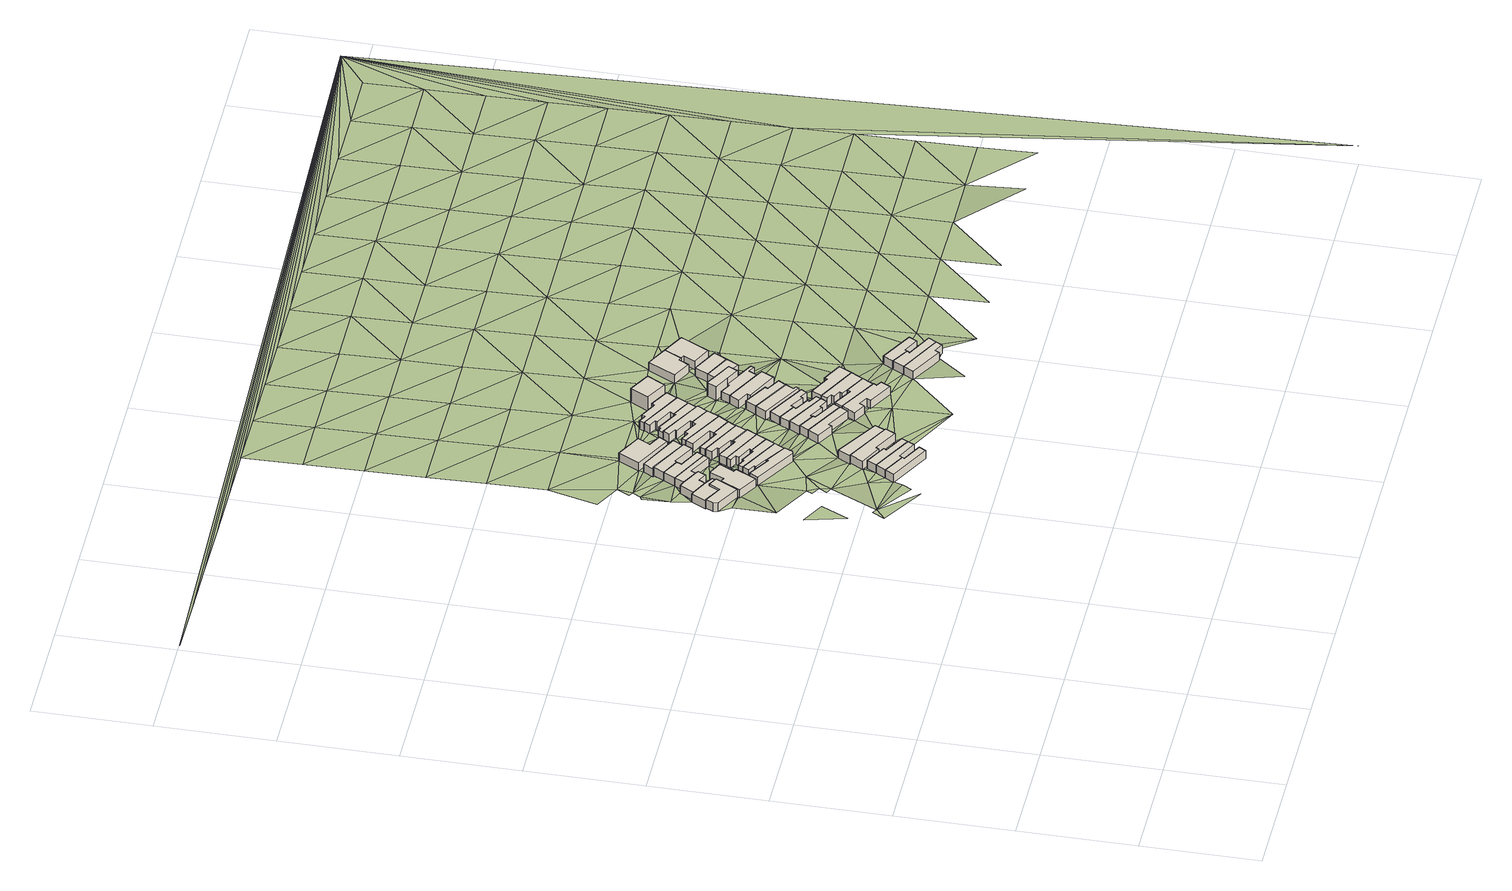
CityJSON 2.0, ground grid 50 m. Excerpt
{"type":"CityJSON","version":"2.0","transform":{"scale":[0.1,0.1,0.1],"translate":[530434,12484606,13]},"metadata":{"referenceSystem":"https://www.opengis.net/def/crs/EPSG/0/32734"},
"CityObjects":{
"building1":{"type":"Building","attributes":{"address":"13 Dryden Street Salt River Cape Town","building":"house","building:levels":1,"building_height":4.1,"plus_code":"4FRW3F96+9MJ","ground_height":15.64,"roof_height":19.74},"geometry":[{"type":"Solid","lod":"1","boundaries":[[[[0,1,2,3]],[[1,4,5,2]],[[4,6,7,5]],[[6,8,9,7]],[[8,10,11,9]],[[10,12,13,11]],[[12,0,3,13]],[[3,2,5,7,9,11,13]],[[12,10,8,6,4,1,0]]]]}]},
"building2":{"type":"Building","attributes":{"address":"55 Coleridge Road Salt River Cape Town","building":"house","building:levels":1,"building_height":4.1,"plus_code":"4FRW3F96+CM2","ground_height":14.89,"roof_height":18.99},"geometry":[{"type":"Solid","lod":"1","boundaries":[[[[14,15,16,17]],[[15,18,19,16]],[[18,20,21,19]],[[20,22,23,21]],[[22,24,25,23]],[[24,26,27,25]],[[26,28,29,27]],[[28,14,17,29]],[[17,16,19,21,23,25,27,29]],[[28,26,24,22,20,18,15,14]]]]}]},
"building3":{"type":"Building","attributes":{"address":"53 Coleridge Road Salt River Cape Town","building":"house","building:levels":1,"building_height":4.1,"plus_code":"4FRW3F96+CMG","ground_height":14.58,"roof_height":18.68},"geometry":[{"type":"Solid","lod":"1","boundaries":[[[[30,31,32,33]],[[31,34,35,32]],[[34,36,37,35]],[[36,38,39,37]],[[38,40,41,39]],[[40,42,43,41]],[[42,44,45,43]],[[44,30,33,45]],[[33,32,35,37,39,41,43,45]],[[44,42,40,38,36,34,31,30]]]]}]},
"building4":{"type":"Building","attributes":{"address":"15 Dryden Street Salt River Cape Town","building":"house","building:levels":1,"building_height":4.1,"plus_code":"4FRW3F96+9PC","ground_height":14.58,"roof_height":18.68},"geometry":[{"type":"Solid","lod":"1","boundaries":[[[[46,47,48,49]],[[47,50,51,48]],[[50,52,53,51]],[[52,54,55,53]],[[54,56,57,55]],[[56,58,59,57]],[[58,60,61,59]],[[60,46,49,61]],[[49,48,51,53,55,57,59,61]],[[60,58,56,54,52,50,47,46]]]]}]},
"building5":{"type":"Building","attributes":{"address":"85 Cecil Road Salt River Cape Town","building":"house","building:levels":1,"building_height":4.1,"plus_code":"4FRW3F96+4RJ","ground_height":16.37,"roof_height":20.47},"geometry":[{"type":"Solid","lod":"1","boundaries":[[[[62,63,64,65]],[[63,66,67,64]],[[66,68,69,67]],[[68,70,71,69]],[[70,72,73,71]],[[72,62,65,73]],[[65,64,67,69,71,73]],[[72,70,68,66,63,62]]]]}]},
"building6":{"type":"Building","attributes":{"address":"83 Cecil Road Salt River Cape Town","building":"house","building:levels":1,"building_height":4.1,"plus_code":"4FRW3F96+5Q5","ground_height":16.37,"roof_height":20.47},"geometry":[{"type":"Solid","lod":"1","boundaries":[[[[72,70,71,73]],[[70,74,75,71]],[[74,76,77,75]],[[76,78,79,77]],[[78,80,81,79]],[[80,72,73,81]],[[73,71,75,77,79,81]],[[80,78,76,74,70,72]]]]}]},
"building7":{"type":"Building","attributes":{"address":"Cecil Road Salt River Cape Town","building":"house","building:levels":1,"building_height":4.1,"plus_code":"4FRW3F96+8QC","ground_height":15.33,"roof_height":19.43},"geometry":[{"type":"Solid","lod":"1","boundaries":[[[[82,83,84,85]],[[83,86,87,84]],[[86,88,89,87]],[[88,90,91,89]],[[90,92,93,91]],[[92,94,95,93]],[[94,82,85,95]],[[85,84,87,89,91,93,95]],[[94,92,90,88,86,83,82]]]]}]},
"building8":{"type":"Building","attributes":{"address":"51 Coleridge Road Salt River Cape Town","building":"house","building:levels":1,"building_height":4.1,"plus_code":"4FRW3F96+CPJ","ground_height":14.58,"roof_height":18.68},"geometry":[{"type":"Solid","lod":"1","boundaries":[[[[96,97,98,99]],[[97,42,43,98]],[[42,40,41,43]],[[40,100,101,41]],[[100,102,103,101]],[[102,96,99,103]],[[99,98,43,41,101,103]],[[102,100,40,42,97,96]]]]}]},
"building9":{"type":"Building","attributes":{"address":"81 Cecil Road Salt River Cape Town","building":"house","building:levels":1,"building_height":4.1,"plus_code":"4FRW3F96+5R3","ground_height":16.37,"roof_height":20.47},"geometry":[{"type":"Solid","lod":"1","boundaries":[[[[80,78,79,81]],[[78,104,105,79]],[[104,106,107,105]],[[106,108,109,107]],[[108,110,111,109]],[[110,80,81,111]],[[81,79,105,107,109,111]],[[110,108,106,104,78,80]]]]}]},
"building10":{"type":"Building","attributes":{"address":"49 Coleridge Road Salt River Cape Town","building":"house","building:levels":1,"building_height":4.1,"plus_code":"4FRW3F96+CPW","ground_height":14.58,"roof_height":18.68},"geometry":[{"type":"Solid","lod":"1","boundaries":[[[[96,112,113,99]],[[112,114,115,113]],[[114,116,117,115]],[[116,118,119,117]],[[118,97,98,119]],[[97,96,99,98]],[[99,113,115,117,119,98]],[[97,118,116,114,112,96]]]]}]},
"building11":{"type":"Building","attributes":{"address":"Cecil Road Salt River Cape Town","building":"house","building:levels":1,"building_height":4.1,"plus_code":"4FRW3F96+8QV","ground_height":15.03,"roof_height":19.13},"geometry":[{"type":"Solid","lod":"1","boundaries":[[[[120,121,122,123]],[[121,124,125,122]],[[124,126,127,125]],[[126,128,129,127]],[[128,130,131,129]],[[130,132,133,131]],[[132,134,135,133]],[[134,120,123,135]],[[123,122,125,127,129,131,133,135]],[[134,132,130,128,126,124,121,120]]]]}]},
"building12":{"type":"Building","attributes":{"address":"79 Cecil Road Salt River Cape Town","building":"house","building:levels":1,"building_height":4.1,"plus_code":"4FRW3F96+5RM","ground_height":16.37,"roof_height":20.47},"geometry":[{"type":"Solid","lod":"1","boundaries":[[[[136,137,138,139]],[[137,140,141,138]],[[140,142,143,141]],[[142,144,145,143]],[[144,146,147,145]],[[146,136,139,147]],[[139,138,141,143,145,147]],[[146,144,142,140,137,136]]]]}]},
"building13":{"type":"Building","attributes":{"address":"Cecil Road Salt River Cape Town","building":"house","building:levels":1,"building_height":4.1,"plus_code":"4FRW3F96+9Q4","ground_height":15.03,"roof_height":19.13},"geometry":[{"type":"Solid","lod":"1","boundaries":[[[[148,149,150,151]],[[149,152,153,150]],[[152,154,155,153]],[[154,156,157,155]],[[156,158,159,157]],[[158,121,122,159]],[[121,120,123,122]],[[120,148,151,123]],[[151,150,153,155,157,159,122,123]],[[120,121,158,156,154,152,149,148]]]]}]},
"building14":{"type":"Building","attributes":{"address":"47 Coleridge Road Salt River Cape Town","building":"house","building:levels":1,"building_height":4.1,"plus_code":"4FRW3F96+FP8","ground_height":14.58,"roof_height":18.68},"geometry":[{"type":"Solid","lod":"1","boundaries":[[[[118,116,117,119]],[[116,160,161,117]],[[160,162,163,161]],[[162,164,165,163]],[[164,166,167,165]],[[166,118,119,167]],[[119,117,161,163,165,167]],[[166,164,162,160,116,118]]]]}]},
"building15":{"type":"Building","attributes":{"address":"77 Cecil Road Salt River Cape Town","building":"house","building:levels":1,"building_height":4.1,"plus_code":"4FRW3F96+6R5","ground_height":15.73,"roof_height":19.83},"geometry":[{"type":"Solid","lod":"1","boundaries":[[[[168,169,170,171]],[[169,172,173,170]],[[172,174,175,173]],[[174,168,171,175]],[[171,170,173,175]],[[174,172,169,168]]]]}]},
"building16":{"type":"Building","attributes":{"address":"Cecil Road Salt River Cape Town","building":"house","building:levels":1,"building_height":4.1,"plus_code":"4FRW3F96+9Q9","ground_height":15.03,"roof_height":19.13},"geometry":[{"type":"Solid","lod":"1","boundaries":[[[[176,177,178,179]],[[177,180,181,178]],[[180,182,183,181]],[[182,184,185,183]],[[184,186,187,185]],[[186,149,150,187]],[[149,148,151,150]],[[148,176,179,151]],[[179,178,181,183,185,187,150,151]],[[148,149,186,184,182,180,177,176]]]]}]},
"building17":{"type":"Building","attributes":{"address":"45 Coleridge Road Salt River Cape Town","building":"house","building:levels":1,"building_height":4.1,"plus_code":"4FRW3F96+FQJ","ground_height":13.79,"roof_height":17.89},"geometry":[{"type":"Solid","lod":"1","boundaries":[[[[188,189,190,191]],[[189,192,193,190]],[[192,194,195,193]],[[194,188,191,195]],[[191,190,193,195]],[[194,192,189,188]]]]}]},
"building18":{"type":"Building","attributes":{"address":"Cecil Road Salt River Cape Town","building":"house","building:levels":1,"building_height":4.1,"plus_code":"4FRW3F96+9RJ","ground_height":15.03,"roof_height":19.13},"geometry":[{"type":"Solid","lod":"1","boundaries":[[[[176,196,197,179]],[[196,198,199,197]],[[198,200,201,199]],[[200,202,203,201]],[[202,177,178,203]],[[177,176,179,178]],[[179,197,199,201,203,178]],[[177,202,200,198,196,176]]]]}]},
"building19":{"type":"Building","attributes":{"address":"43 Coleridge Road Salt River Cape Town","building":"house","building:levels":1,"building_height":4.1,"plus_code":"4FRW3F96+GQC","ground_height":13.79,"roof_height":17.89},"geometry":[{"type":"Solid","lod":"1","boundaries":[[[[204,205,206,207]],[[205,208,209,206]],[[208,210,211,209]],[[210,212,213,211]],[[212,214,215,213]],[[214,204,207,215]],[[207,206,209,211,213,215]],[[214,212,210,208,205,204]]]]}]},
"building20":{"type":"Building","attributes":{"address":"Cecil Road Salt River Cape Town","building":"house","building:levels":1,"building_height":4.1,"plus_code":"4FRW3F96+9RV","ground_height":14.58,"roof_height":18.68},"geometry":[{"type":"Solid","lod":"1","boundaries":[[[[216,217,218,219]],[[217,220,221,218]],[[220,222,223,221]],[[222,224,225,223]],[[224,226,227,225]],[[226,228,229,227]],[[228,230,231,229]],[[230,216,219,231]],[[219,218,221,223,225,227,229,231]],[[230,228,226,224,222,220,217,216]]]]}]},
"building21":{"type":"Building","attributes":{"address":"Cecil Road Salt River Cape Town","building":"house","building:levels":1,"building_height":4.1,"plus_code":"4FRW3F96+CR8","ground_height":14.25,"roof_height":18.35},"geometry":[{"type":"Solid","lod":"1","boundaries":[[[[232,233,234,235]],[[233,236,237,234]],[[236,238,239,237]],[[238,240,241,239]],[[240,242,243,241]],[[242,232,235,243]],[[235,234,237,239,241,243]],[[242,240,238,236,233,232]]]]}]},
"building22":{"type":"Building","attributes":{"address":"75A Cecil Road Salt River Cape Town","building":"house","building:levels":1,"building_height":4.1,"plus_code":"4FRW3F96+7V8","ground_height":15.46,"roof_height":19.56},"geometry":[{"type":"Solid","lod":"1","boundaries":[[[[244,245,246,247]],[[245,248,249,246]],[[248,250,251,249]],[[250,252,253,251]],[[252,254,255,253]],[[254,244,247,255]],[[247,246,249,251,253,255]],[[254,252,250,248,245,244]]]]}]},
"building23":{"type":"Building","attributes":{"address":"56 Cecil Road Salt River Cape Town","building":"house","building:levels":1,"building_height":4.1,"plus_code":"4FRW3F96+CRM","ground_height":14.25,"roof_height":18.35},"geometry":[{"type":"Solid","lod":"1","boundaries":[[[[233,256,257,234]],[[256,258,259,257]],[[258,260,261,259]],[[260,262,263,261]],[[262,236,237,263]],[[236,233,234,237]],[[234,257,259,261,263,237]],[[236,262,260,258,256,233]]]]}]},
"building24":{"type":"Building","attributes":{"address":"75 Cecil Road Salt River Cape Town","building":"house","building:levels":1,"building_height":4.1,"plus_code":"4FRW3F96+7VH","ground_height":15.46,"roof_height":19.56},"geometry":[{"type":"Solid","lod":"1","boundaries":[[[[264,244,247,265]],[[244,254,255,247]],[[254,266,267,255]],[[266,268,269,267]],[[268,270,271,269]],[[270,264,265,271]],[[265,247,255,267,269,271]],[[270,268,266,254,244,264]]]]}]},
"building25":{"type":"Building","attributes":{"address":"54 Cecil Road Salt River Cape Town","building":"house","building:levels":1,"building_height":4.1,"plus_code":"4FRW3F96+CRX","ground_height":14.25,"roof_height":18.35},"geometry":[{"type":"Solid","lod":"1","boundaries":[[[[256,272,273,257]],[[272,274,275,273]],[[274,276,277,275]],[[276,278,279,277]],[[278,280,281,279]],[[280,282,283,281]],[[282,258,259,283]],[[258,256,257,259]],[[257,273,275,277,279,281,283,259]],[[258,282,280,278,276,274,272,256]]]]}]},
"building26":{"type":"Building","attributes":{"address":"73 Cecil Road Salt River Cape Town","building":"house","building:levels":1,"building_height":4.1,"plus_code":"4FRW3F96+7VX","ground_height":15.03,"roof_height":19.13},"geometry":[{"type":"Solid","lod":"1","boundaries":[[[[284,285,286,287]],[[285,288,289,286]],[[288,290,291,289]],[[290,292,293,291]],[[292,294,295,293]],[[294,296,297,295]],[[296,298,299,297]],[[298,284,287,299]],[[287,286,289,291,293,295,297,299]],[[298,296,294,292,290,288,285,284]]]]}]},
"building27":{"type":"Building","attributes":{"address":"Cecil Road Salt River Cape Town","building":"house","building:levels":1,"building_height":4.1,"plus_code":"4FRW3F96+FV6","ground_height":14.25,"roof_height":18.35},"geometry":[{"type":"Solid","lod":"1","boundaries":[[[[300,301,302,303]],[[301,304,305,302]],[[304,306,307,305]],[[306,308,309,307]],[[308,310,311,309]],[[310,274,275,311]],[[274,272,273,275]],[[272,300,303,273]],[[303,302,305,307,309,311,275,273]],[[272,274,310,308,306,304,301,300]]]]}]},
"building28":{"type":"Building","attributes":{"address":"71 Cecil Road Salt River Cape Town","building":"house","building:levels":1,"building_height":4.1,"plus_code":"4FRW3F96+8W2","ground_height":14.75,"roof_height":18.85},"geometry":[{"type":"Solid","lod":"1","boundaries":[[[[312,313,314,315]],[[313,316,317,314]],[[316,318,319,317]],[[318,320,321,319]],[[320,322,323,321]],[[322,324,325,323]],[[324,326,327,325]],[[326,312,315,327]],[[315,314,317,319,321,323,325,327]],[[326,324,322,320,318,316,313,312]]]]}]},
"building29":{"type":"Building","attributes":{"address":"Cecil Road Salt River Cape Town","building":"house","building:levels":1,"building_height":4.1,"plus_code":"4FRW3F96+FVF","ground_height":13.4,"roof_height":17.5},"geometry":[{"type":"Solid","lod":"1","boundaries":[[[[328,329,330,331]],[[329,332,333,330]],[[332,334,335,333]],[[334,336,337,335]],[[336,338,339,337]],[[338,340,341,339]],[[340,342,343,341]],[[342,328,331,343]],[[331,330,333,335,337,339,341,343]],[[342,340,338,336,334,332,329,328]]]]}]},
"building30":{"type":"Building","attributes":{"address":"88 Fenton Road Salt River Cape Town","building":"house","building:levels":1,"building_height":4.1,"plus_code":"4FRW3F96+6XF","ground_height":15.46,"roof_height":19.56},"geometry":[{"type":"Solid","lod":"1","boundaries":[[[[344,345,346,347]],[[345,348,349,346]],[[348,350,351,349]],[[350,352,353,351]],[[352,354,355,353]],[[354,356,357,355]],[[356,358,359,357]],[[358,360,361,359]],[[360,362,363,361]],[[362,344,347,363]],[[347,346,349,351,353,355,357,359,361,363]],[[362,360,358,356,354,352,350,348,345,344]]]]}]},
"building31":{"type":"Building","attributes":{"address":"69 Cecil Road Salt River Cape Town","building":"house","building:levels":1,"building_height":4.1,"plus_code":"4FRW3F96+8WF","ground_height":14.75,"roof_height":18.85},"geometry":[{"type":"Solid","lod":"1","boundaries":[[[[326,324,325,327]],[[324,364,365,325]],[[364,366,367,365]],[[366,368,369,367]],[[368,370,371,369]],[[370,372,373,371]],[[372,374,375,373]],[[374,326,327,375]],[[327,325,365,367,369,371,373,375]],[[374,372,370,368,366,364,324,326]]]]}]},
"building32":{"type":"Building","attributes":{"address":"48 Cecil Road Salt River Cape Town","building":"house","building:levels":1,"building_height":4.1,"plus_code":"4FRW3F96+FVW","ground_height":13.4,"roof_height":17.5},"geometry":[{"type":"Solid","lod":"1","boundaries":[[[[329,376,377,330]],[[376,378,379,377]],[[378,380,381,379]],[[380,382,383,381]],[[382,384,385,383]],[[384,386,387,385]],[[386,332,333,387]],[[332,329,330,333]],[[330,377,379,381,383,385,387,333]],[[332,386,384,382,380,378,376,329]]]]}]},
"building33":{"type":"Building","attributes":{"address":"67 Cecil Road Salt River Cape Town","building":"house","building:levels":1,"building_height":4.1,"plus_code":"4FRW3F96+8WW","ground_height":14.75,"roof_height":18.85},"geometry":[{"type":"Solid","lod":"1","boundaries":[[[[388,389,390,391]],[[389,392,393,390]],[[392,394,395,393]],[[394,396,397,395]],[[396,398,399,397]],[[398,388,391,399]],[[391,390,393,395,397,399]],[[398,396,394,392,389,388]]]]}]},
"building34":{"type":"Building","attributes":{"address":"86 Fenton Road Salt River Cape Town","building":"house","building:levels":1,"building_height":4.1,"plus_code":"4FRW3F96+6XP","ground_height":15.23,"roof_height":19.33},"geometry":[{"type":"Solid","lod":"1","boundaries":[[[[400,401,402,403]],[[401,404,405,402]],[[404,406,407,405]],[[406,408,409,407]],[[408,410,411,409]],[[410,400,403,411]],[[403,402,405,407,409,411]],[[410,408,406,404,401,400]]]]}]},
"building35":{"type":"Building","attributes":{"address":"46 Cecil Road Salt River Cape Town","building":"house","building:levels":1,"building_height":4.1,"plus_code":"4FRW3F96+GV9","ground_height":13.09,"roof_height":17.19},"geometry":[{"type":"Solid","lod":"1","boundaries":[[[[412,413,414,415]],[[413,416,417,414]],[[416,418,419,417]],[[418,420,421,419]],[[420,422,423,421]],[[422,424,425,423]],[[424,426,427,425]],[[426,412,415,427]],[[415,414,417,419,421,423,425,427]],[[426,424,422,420,418,416,413,412]]]]}]},
"building36":{"type":"Building","attributes":{"address":"65 Cecil Road Salt River Cape Town","building":"house","building:levels":1,"building_height":4.1,"plus_code":"4FRW3F96+9W9","ground_height":14.75,"roof_height":18.85},"geometry":[{"type":"Solid","lod":"1","boundaries":[[[[388,398,399,391]],[[398,428,429,399]],[[428,430,431,429]],[[430,432,433,431]],[[432,434,435,433]],[[434,388,391,435]],[[391,399,429,431,433,435]],[[434,432,430,428,398,388]]]]}]},
"building37":{"type":"Building","attributes":{"address":"84 Fenton Road Salt River Cape Town","building":"house","building:levels":1,"building_height":4.1,"plus_code":"4FRW3F96+7X5","ground_height":15.23,"roof_height":19.33},"geometry":[{"type":"Solid","lod":"1","boundaries":[[[[404,436,437,405]],[[436,438,439,437]],[[438,440,441,439]],[[440,442,443,441]],[[442,444,445,443]],[[444,446,447,445]],[[446,448,449,447]],[[448,406,407,449]],[[406,404,405,407]],[[405,437,439,441,443,445,447,449,407]],[[406,448,446,444,442,440,438,436,404]]]]}]},
"building38":{"type":"Building","attributes":{"address":"82 Fenton Road Salt River Cape Town","building":"house","building:levels":1,"building_height":4.1,"plus_code":"4FRW3F96+7XH","ground_height":15.23,"roof_height":19.33},"geometry":[{"type":"Solid","lod":"1","boundaries":[[[[436,450,451,437]],[[450,452,453,451]],[[452,454,455,453]],[[454,456,457,455]],[[456,438,439,457]],[[438,436,437,439]],[[437,451,453,455,457,439]],[[438,456,454,452,450,436]]]]}]},
"building39":{"type":"Building","attributes":{"address":"63 Cecil Road Salt River Cape Town","building":"house","building:levels":1,"building_height":4.1,"plus_code":"4FRW3F96+9XM","ground_height":13.93,"roof_height":18.03},"geometry":[{"type":"Solid","lod":"1","boundaries":[[[[458,459,460,461]],[[459,462,463,460]],[[462,464,465,463]],[[464,466,467,465]],[[466,468,469,467]],[[468,470,471,469]],[[470,458,461,471]],[[461,460,463,465,467,469,471]],[[470,468,466,464,462,459,458]]]]}]},
"building40":{"type":"Building","attributes":{"address":"44 Cecil Road Salt River Cape Town","building":"house","building:levels":2,"building_height":6.9,"plus_code":"4FRW3F96+GWM","ground_height":13.09,"roof_height":19.99},"geometry":[{"type":"Solid","lod":"1","boundaries":[[[[472,473,474,475]],[[473,476,477,474]],[[476,478,479,477]],[[478,472,475,479]],[[475,474,477,479]],[[478,476,473,472]]]]}]},
"building41":{"type":"Building","attributes":{"address":"59 Cecil Road Salt River Cape Town","building":"house","building:levels":2,"building_height":6.9,"plus_code":"4FRW3F96+CXF","ground_height":13.93,"roof_height":20.83},"geometry":[{"type":"Solid","lod":"1","boundaries":[[[[480,481,482,483]],[[481,484,485,482]],[[484,486,487,485]],[[486,488,489,487]],[[488,490,491,489]],[[490,480,483,491]],[[483,482,485,487,489,491]],[[490,488,486,484,481,480]]]]}]},
"building42":{"type":"Building","attributes":{"address":"61 Cecil Road Salt River Cape Town","building":"house","building:levels":1,"building_height":4.1,"plus_code":"4FRW3F96+CX4","ground_height":13.93,"roof_height":18.03},"geometry":[{"type":"Solid","lod":"1","boundaries":[[[[458,470,471,461]],[[470,492,493,471]],[[492,494,495,493]],[[494,496,497,495]],[[496,488,498,497]],[[488,486,499,498]],[[486,500,501,499]],[[500,502,503,501]],[[502,458,461,503]],[[461,471,493,495,497,498,499,501,503]],[[502,500,486,488,496,494,492,470,458]]]]}]},
"building43":{"type":"Building","attributes":{"address":"87 Fenton Road Salt River Cape Town","building":"house","building:levels":1,"building_height":4.1,"plus_code":"4FRW3F97+535","ground_height":15.69,"roof_height":19.79},"geometry":[{"type":"Solid","lod":"1","boundaries":[[[[504,505,506,507]],[[505,508,509,506]],[[508,510,511,509]],[[510,512,513,511]],[[512,514,515,513]],[[514,504,507,515]],[[507,506,509,511,513,515]],[[514,512,510,508,505,504]]]]}]},
"building44":{"type":"Building","attributes":{"address":"57 Cecil Road Salt River Cape Town","building":"house","building:levels":1,"building_height":4.1,"plus_code":"4FRW3F97+C2J","ground_height":13.81,"roof_height":17.91},"geometry":[{"type":"Solid","lod":"1","boundaries":[[[[516,517,518,519]],[[517,520,521,518]],[[520,522,523,521]],[[522,524,525,523]],[[524,516,519,525]],[[519,518,521,523,525]],[[524,522,520,517,516]]]]}]},
"building45":{"type":"Building","attributes":{"address":"85 Fenton Road Salt River Cape Town","building":"house","building:levels":1,"building_height":4.1,"plus_code":"4FRW3F97+546","ground_height":15.69,"roof_height":19.79},"geometry":[{"type":"Solid","lod":"1","boundaries":[[[[505,504,507,506]],[[504,526,527,507]],[[526,528,529,527]],[[528,530,531,529]],[[530,532,533,531]],[[532,505,506,533]],[[506,507,527,529,531,533]],[[532,530,528,526,504,505]]]]}]},
"building46":{"type":"Building","attributes":{"address":"83 Fenton Road Salt River Cape Town","building":"house","building:levels":1,"building_height":4.1,"plus_code":"4FRW3F97+54J","ground_height":15.69,"roof_height":19.79},"geometry":[{"type":"Solid","lod":"1","boundaries":[[[[532,530,531,533]],[[530,534,535,531]],[[534,536,537,535]],[[536,538,539,537]],[[538,540,541,539]],[[540,532,533,541]],[[533,531,535,537,539,541]],[[540,538,536,534,530,532]]]]}]},
"building47":{"type":"Building","attributes":{"address":"55 Cecil Road Salt River Cape Town","building":"house","building:levels":1,"building_height":4.1,"plus_code":"4FRW3F97+C2W","ground_height":13.81,"roof_height":17.91},"geometry":[{"type":"Solid","lod":"1","boundaries":[[[[516,524,525,519]],[[524,542,543,525]],[[542,544,545,543]],[[544,516,519,545]],[[519,525,543,545]],[[544,542,524,516]]]]}]},
"building48":{"type":"Building","attributes":{"address":"36 Pope Street Salt River Cape Town","building":"house","building:levels":1,"building_height":4.1,"plus_code":"4FRW3F97+G27","ground_height":12.99,"roof_height":17.09},"geometry":[{"type":"Solid","lod":"1","boundaries":[[[[546,547,548,549]],[[547,550,551,548]],[[550,552,553,551]],[[552,554,555,553]],[[554,556,557,555]],[[556,546,549,557]],[[549,548,551,553,555,557]],[[556,554,552,550,547,546]]]]}]},
"building49":{"type":"Building","attributes":{"address":"38 Pope Street Salt River Cape Town","building":"house","building:levels":1,"building_height":4.1,"plus_code":"4FRW3F97+F3J","ground_height":12.99,"roof_height":17.09},"geometry":[{"type":"Solid","lod":"1","boundaries":[[[[547,546,549,548]],[[546,558,559,549]],[[558,560,561,559]],[[560,562,563,561]],[[562,564,565,563]],[[564,547,548,565]],[[548,549,559,561,563,565]],[[564,562,560,558,546,547]]]]}]},
"terrain1":{"type":"TINRelief","geometry":[{"type":"CompositeSurface","lod":"1","boundaries":[[[566,567,568]],[[569,570,571]],[[572,567,566]],[[567,573,574]],[[575,576,577]],[[576,12,10]],[[567,574,578]],[[579,567,580]],[[578,580,567]],[[576,575,12]],[[575,577,90]],[[90,577,581]],[[581,582,583]],[[579,583,584]],[[28,585,586]],[[585,28,26]],[[587,12,575]],[[588,586,589]],[[580,578,590]],[[583,591,581]],[[591,583,579]],[[12,587,0]],[[592,575,90]],[[593,579,580]],[[586,594,589]],[[594,586,585]],[[580,590,595]],[[90,581,591]],[[596,0,587]],[[597,24,598]],[[595,593,580]],[[585,599,594]],[[90,88,592]],[[598,0,596]],[[600,601,602]],[[591,579,603]],[[604,602,605]],[[597,598,36]],[[589,118,601]],[[603,579,593]],[[598,596,54]],[[594,118,589]],[[88,606,592]],[[598,54,36]],[[593,595,607]],[[606,88,608]],[[88,609,608]],[[591,610,90]],[[38,36,54]],[[606,608,611]],[[609,612,608]],[[100,40,38]],[[88,86,609]],[[601,118,166]],[[601,204,602]],[[140,593,607]],[[70,68,613]],[[614,615,606]],[[611,616,606]],[[591,603,174]],[[617,74,70]],[[194,601,166]],[[102,38,54]],[[86,83,609]],[[618,606,616]],[[83,619,609]],[[102,100,38]],[[108,140,607]],[[606,618,614]],[[174,610,591]],[[617,70,613]],[[614,102,54]],[[194,204,601]],[[616,620,621]],[[618,616,621]],[[602,214,605]],[[614,618,622]],[[142,140,108]],[[623,618,621]],[[624,618,623]],[[622,625,614]],[[106,104,108]],[[102,614,625]],[[602,204,214]],[[626,116,114]],[[623,621,627]],[[116,626,160]],[[142,108,144]],[[112,626,114]],[[623,627,628]],[[628,629,623]],[[102,625,222]],[[96,102,222]],[[104,144,108]],[[610,174,630]],[[626,162,160]],[[605,631,632]],[[610,630,633]],[[625,634,222]],[[220,96,222]],[[96,220,112]],[[626,112,162]],[[204,194,635]],[[634,224,222]],[[634,625,200]],[[636,637,633]],[[631,605,214]],[[638,112,220]],[[112,638,162]],[[636,633,630]],[[639,630,174]],[[200,198,634]],[[162,638,640]],[[641,104,78]],[[120,637,642]],[[634,198,643]],[[640,164,162]],[[635,194,644]],[[645,639,174]],[[646,632,647]],[[104,641,144]],[[642,637,636]],[[164,640,648]],[[214,649,631]],[[214,212,649]],[[640,638,236]],[[148,120,298]],[[650,164,648]],[[164,650,644]],[[631,647,632]],[[236,638,238]],[[148,651,176]],[[642,298,120]],[[236,262,640]],[[304,635,644]],[[652,146,144]],[[212,210,653]],[[644,650,304]],[[635,304,653]],[[196,176,651]],[[298,651,148]],[[650,280,278]],[[650,308,304]],[[639,645,348]],[[646,654,655]],[[652,645,146]],[[278,308,650]],[[653,304,301]],[[212,653,340]],[[252,656,639]],[[657,196,651]],[[144,641,652]],[[306,304,308]],[[340,653,301]],[[658,631,649]],[[212,658,649]],[[654,646,647]],[[348,252,639]],[[348,645,659]],[[308,278,310]],[[651,298,660]],[[380,212,340]],[[274,278,276]],[[338,336,340]],[[274,310,278]],[[652,659,645]],[[378,212,380]],[[340,336,380]],[[661,651,660]],[[651,662,657]],[[663,664,665]],[[378,666,212]],[[667,663,665]],[[668,655,669]],[[348,345,252]],[[657,662,670]],[[380,336,384]],[[662,651,661]],[[345,254,252]],[[266,665,664]],[[212,666,658]],[[671,661,660]],[[382,380,384]],[[631,672,647]],[[384,336,673]],[[669,655,654]],[[254,345,266]],[[652,674,659]],[[659,674,675]],[[670,434,256]],[[266,345,676]],[[677,665,678]],[[665,266,678]],[[679,384,673]],[[674,680,675]],[[662,434,670]],[[672,631,658]],[[679,681,384]],[[266,676,678]],[[324,682,683]],[[666,684,685]],[[686,668,687]],[[666,685,658]],[[272,256,688]],[[324,689,364]],[[678,676,690]],[[691,674,652]],[[661,671,392]],[[692,652,641]],[[689,324,683]],[[690,676,693]],[[678,690,694]],[[688,256,434]],[[676,695,693]],[[683,696,697]],[[698,654,647]],[[694,690,699]],[[695,676,700]],[[701,690,693]],[[669,687,668]],[[697,689,683]],[[697,694,699]],[[702,658,685]],[[695,703,693]],[[272,688,458]],[[300,272,484]],[[704,689,697]],[[705,392,671]],[[706,697,699]],[[707,689,704]],[[708,709,685]],[[710,695,700]],[[672,698,647]],[[709,702,685]],[[434,711,688]],[[706,704,697]],[[691,652,692]],[[484,272,458]],[[712,300,484]],[[711,713,688]],[[704,706,705]],[[434,432,711]],[[473,658,702]],[[672,658,473]],[[714,715,716]],[[669,654,717]],[[702,709,413]],[[687,718,686]],[[706,719,705]],[[712,481,720]],[[721,722,723]],[[714,716,404]],[[458,502,484]],[[484,481,712]],[[396,394,398]],[[392,705,719]],[[716,691,724]],[[394,392,719]],[[706,725,719]],[[717,654,698]],[[430,428,432]],[[413,478,702]],[[394,428,398]],[[432,726,711]],[[502,486,484]],[[692,724,691]],[[481,727,720]],[[502,500,486]],[[719,726,394]],[[428,394,726]],[[716,728,404]],[[428,726,432]],[[729,413,720]],[[730,687,669]],[[724,728,716]],[[480,727,481]],[[729,720,727]],[[731,732,692]],[[413,729,478]],[[473,733,672]],[[734,436,404]],[[730,669,717]],[[727,480,735]],[[728,734,404]],[[473,472,736]],[[729,472,478]],[[672,737,698]],[[436,738,450]],[[726,719,739]],[[735,740,727]],[[741,742,743]],[[744,742,741]],[[745,718,687]],[[436,734,738]],[[727,740,729]],[[719,450,739]],[[472,729,736]],[[736,733,473]],[[490,488,522]],[[488,746,522]],[[743,726,739]],[[717,698,737]],[[723,722,747]],[[745,687,730]],[[672,733,737]],[[743,739,741]],[[739,450,738]],[[748,729,740]],[[732,749,750]],[[729,751,736]],[[522,746,524]],[[741,739,746]],[[752,536,753]],[[754,753,536]],[[733,736,751]],[[748,740,755]],[[739,524,746]],[[752,526,536]],[[740,542,755]],[[730,717,756]],[[748,755,546]],[[546,556,748]],[[757,718,745]],[[758,738,734]],[[546,755,558]],[[759,526,504]],[[538,536,526]],[[717,737,756]],[[739,760,524]],[[761,755,542]],[[524,760,542]],[[538,758,734]],[[526,762,538]],[[526,759,762]],[[542,760,761]],[[745,730,763]],[[764,739,738]],[[733,751,765]],[[766,751,547]],[[747,767,723]],[[756,763,730]],[[760,564,761]],[[758,538,762]],[[737,733,768]],[[738,758,764]],[[765,751,766]],[[564,766,547]],[[769,757,745]],[[739,770,760]],[[762,759,771]],[[769,745,763]],[[733,765,768]],[[772,756,737]],[[760,770,564]],[[770,739,764]],[[756,772,763]],[[758,762,773]],[[774,766,564]],[[757,769,775]],[[772,737,768]],[[767,776,723]],[[765,766,774]],[[770,774,564]],[[773,762,771]],[[764,758,777]],[[769,763,778]],[[779,763,772]],[[764,777,770]],[[780,768,765]],[[758,773,777]],[[774,781,765]],[[778,775,769]],[[778,763,779]],[[768,780,772]],[[771,782,783]],[[723,776,686]],[[765,781,780]],[[770,784,774]],[[777,785,770]],[[779,772,786]],[[773,771,787]],[[775,778,788]],[[774,784,781]],[[786,772,780]],[[770,785,784]],[[787,771,783]],[[773,789,777]],[[686,718,723]],[[778,779,790]],[[780,781,791]],[[779,786,792]],[[773,787,789]],[[781,784,791]],[[788,778,790]],[[785,777,793]],[[790,779,792]],[[794,795,783]],[[786,780,796]],[[777,789,793]],[[780,791,797]],[[784,785,798]],[[796,792,786]],[[783,799,787]],[[800,788,790]],[[780,797,796]],[[718,757,723]],[[785,793,798]],[[791,784,801]],[[799,783,795]],[[802,789,787]],[[790,792,803]],[[801,797,791]],[[792,796,804]],[[784,798,801]],[[787,799,802]],[[803,800,790]],[[805,793,789]],[[803,792,804]],[[797,806,796]],[[775,723,757]],[[789,802,805]],[[797,801,806]],[[799,795,807]],[[798,793,808]],[[809,804,796]],[[800,803,810]],[[795,811,807]],[[809,796,806]],[[793,805,808]],[[801,798,812]],[[804,813,803]],[[814,802,799]],[[807,815,799]],[[723,775,788]],[[806,801,812]],[[809,813,804]],[[808,812,798]],[[799,815,814]],[[816,810,803]],[[802,817,805]],[[806,818,809]],[[813,816,803]],[[802,814,817]],[[818,806,812]],[[805,819,808]],[[813,809,820]],[[815,807,821]],[[816,822,810]],[[807,823,824]],[[788,800,723]],[[809,818,820]],[[805,817,819]],[[812,808,825]],[[807,824,821]],[[816,813,826]],[[827,814,815]],[[825,818,812]],[[820,826,813]],[[825,808,819]],[[814,827,817]],[[815,821,827]],[[828,822,816]],[[829,830,827]],[[810,723,800]],[[828,816,826]],[[831,820,818]],[[819,817,830]],[[818,825,832]],[[830,817,827]],[[820,831,826]],[[822,828,833]],[[831,818,832]],[[825,819,834]],[[835,819,830]],[[822,723,810]],[[828,826,836]],[[832,825,834]],[[837,826,831]],[[834,819,835]],[[836,833,828]],[[836,826,837]],[[832,838,831]],[[829,723,830]],[[838,832,834]],[[837,831,839]],[[833,836,840]],[[822,833,723]],[[839,831,838]],[[836,837,841]],[[723,835,830]],[[837,839,842]],[[840,836,841]],[[835,723,834]],[[841,837,842]],[[833,840,723]],[[838,834,723]],[[839,838,723]],[[843,840,841]],[[842,839,723]],[[723,840,843]],[[842,723,841]],[[723,843,841]]]}]}
},
"vertices":[
[1373,2087,69],[1334,2108,69],[1334,2108,110],[1373,2087,110],[1309,2060,69],[1309,2060,110],[1232,2101,69],[1232,2101,110],[1216,2067,69],[1216,2067,110],[1220,2048,69],[1220,2048,110],[1322,1992,69],[1322,1992,110],
[1232,2101,62],[1309,2060,62],[1309,2060,103],[1232,2101,103],[1334,2108,62],[1334,2108,103],[1373,2087,62],[1373,2087,103],[1382,2104,62],[1382,2104,103],[1349,2125,62],[1349,2125,103],[1282,2159,62],[1282,2159,103],[1267,2165,62],[1267,2165,103],
[1282,2159,59],[1349,2125,59],[1349,2125,100],[1282,2159,100],[1364,2154,59],[1364,2154,100],[1401,2134,59],[1401,2134,100],[1419,2169,59],[1419,2169,100],[1406,2177,59],[1406,2177,100],[1339,2212,59],[1339,2212,100],[1315,2222,59],[1315,2222,100],
[1416,1935,59],[1462,2024,59],[1462,2024,100],[1416,1935,100],[1448,2030,59],[1448,2030,100],[1481,2094,59],[1481,2094,100],[1422,2123,59],[1422,2123,100],[1393,2060,59],[1393,2060,100],[1377,2068,59],[1377,2068,100],[1332,1983,59],[1332,1983,100],
[1528,1397,77],[1705,1302,77],[1705,1302,118],[1528,1397,118],[1721,1332,77],[1721,1332,118],[1639,1376,77],[1639,1376,118],[1644,1385,77],[1644,1385,118],[1549,1436,77],[1549,1436,118],
[1650,1396,77],[1650,1396,118],[1735,1355,77],[1735,1355,118],[1748,1383,77],[1748,1383,118],[1574,1478,77],[1574,1478,118],
[1627,1859,66],[1537,1915,66],[1537,1915,107],[1627,1859,107],[1532,1908,66],[1532,1908,107],[1440,1964,66],[1440,1964,107],[1418,1927,66],[1418,1927,107],[1598,1820,66],[1598,1820,107],[1612,1826,66],[1612,1826,107],
[1525,2168,59],[1358,2253,59],[1358,2253,100],[1525,2168,100],[1416,2196,59],[1416,2196,100],[1513,2144,59],[1513,2144,100],
[1763,1411,77],[1763,1411,118],[1679,1457,77],[1679,1457,118],[1686,1469,77],[1686,1469,118],[1596,1518,77],[1596,1518,118],
[1541,2198,59],[1541,2198,100],[1452,2243,59],[1452,2243,100],[1461,2264,59],[1461,2264,100],[1386,2303,59],[1386,2303,100],
[1652,1904,63],[1476,1999,63],[1476,1999,104],[1652,1904,104],[1461,1972,63],[1461,1972,104],[1490,1956,63],[1490,1956,104],[1486,1948,63],[1486,1948,104],[1539,1919,63],[1539,1919,104],[1537,1915,63],[1537,1915,104],[1627,1859,63],[1627,1859,104],
[1619,1591,77],[1588,1534,77],[1588,1534,118],[1619,1591,118],[1677,1487,77],[1677,1487,118],[1685,1499,77],[1685,1499,118],[1789,1443,77],[1789,1443,118],[1812,1486,77],[1812,1486,118],
[1671,1943,63],[1589,1987,63],[1589,1987,104],[1671,1943,104],[1584,1978,63],[1584,1978,104],[1523,2011,63],[1523,2011,104],[1519,2003,63],[1519,2003,104],[1486,2020,63],[1486,2020,104],
[1466,2272,59],[1466,2272,100],[1560,2222,59],[1560,2222,100],[1580,2260,59],[1580,2260,100],[1411,2349,59],[1411,2349,100],
[1619,1591,70],[1812,1486,70],[1812,1486,111],[1619,1591,111],[1834,1533,70],[1834,1533,111],[1650,1646,70],[1650,1646,111],
[1695,1986,63],[1522,2074,63],[1522,2074,104],[1695,1986,104],[1512,2055,63],[1512,2055,104],[1541,2040,63],[1541,2040,104],[1534,2025,63],[1534,2025,104],[1595,1994,63],[1595,1994,104],
[1411,2349,51],[1580,2260,51],[1580,2260,92],[1411,2349,92],[1607,2307,51],[1607,2307,92],[1435,2394,51],[1435,2394,92],
[1717,2028,63],[1717,2028,104],[1636,2071,63],[1636,2071,104],[1629,2061,63],[1629,2061,104],[1539,2107,63],[1539,2107,104],
[1436,2414,51],[1596,2329,51],[1596,2329,92],[1436,2414,92],[1616,2366,51],[1616,2366,92],[1564,2394,51],[1564,2394,92],[1593,2447,51],[1593,2447,92],[1485,2504,51],[1485,2504,92],
[1717,2028,59],[1741,2079,59],[1741,2079,100],[1717,2028,100],[1567,2169,59],[1567,2169,100],[1552,2141,59],[1552,2141,100],[1582,2125,59],[1582,2125,100],[1577,2115,59],[1577,2115,100],[1641,2081,59],[1641,2081,100],[1636,2071,59],[1636,2071,100],
[1741,2079,56],[1762,2115,56],[1762,2115,97],[1741,2079,97],[1679,2158,56],[1679,2158,97],[1674,2146,56],[1674,2146,97],[1580,2194,56],[1580,2194,97],[1567,2169,56],[1567,2169,97],
[1756,1789,68],[1729,1743,68],[1729,1743,109],[1756,1789,109],[1800,1703,68],[1800,1703,109],[1807,1715,68],[1807,1715,109],[1907,1658,68],[1907,1658,109],[1926,1694,68],[1926,1694,109],
[1790,2158,56],[1790,2158,97],[1610,2258,56],[1610,2258,97],[1591,2226,56],[1591,2226,97],[1688,2175,56],[1688,2175,97],
[1778,1827,68],[1778,1827,109],[1942,1723,68],[1942,1723,109],[1844,1778,68],[1844,1778,109],[1848,1787,68],[1848,1787,109],
[1815,2211,56],[1815,2211,97],[1733,2255,56],[1733,2255,97],[1722,2240,56],[1722,2240,97],[1663,2272,56],[1663,2272,97],[1654,2257,56],[1654,2257,97],[1620,2276,56],[1620,2276,97],
[1778,1827,63],[1848,1787,63],[1848,1787,104],[1778,1827,104],[1855,1798,63],[1855,1798,104],[1915,1764,63],[1915,1764,104],[1921,1774,63],[1921,1774,104],[1957,1754,63],[1957,1754,104],[1973,1780,63],[1973,1780,104],[1804,1875,63],[1804,1875,104],
[1839,2255,56],[1652,2357,56],[1652,2357,97],[1839,2255,97],[1636,2329,56],[1636,2329,97],[1668,2312,56],[1668,2312,97],[1664,2304,56],[1664,2304,97],[1738,2264,56],[1738,2264,97],
[1804,1875,61],[1973,1780,61],[1973,1780,102],[1804,1875,102],[1985,1802,61],[1985,1802,102],[1948,1823,61],[1948,1823,102],[1953,1831,61],[1953,1831,102],[1892,1866,61],[1892,1866,102],[1900,1876,61],[1900,1876,102],[1826,1918,61],[1826,1918,102],
[1839,2255,47],[1862,2297,47],[1862,2297,88],[1839,2255,88],[1781,2340,47],[1781,2340,88],[1777,2332,47],[1777,2332,88],[1684,2382,47],[1684,2382,88],[1679,2373,47],[1679,2373,88],[1665,2380,47],[1665,2380,88],[1652,2357,47],[1652,2357,88],
[2101,1592,68],[1936,1687,68],[1936,1687,109],[2101,1592,109],[1901,1629,68],[1901,1629,109],[1953,1600,68],[1953,1600,109],[1965,1621,68],[1965,1621,109],[2002,1601,68],[2002,1601,109],[1991,1582,68],[1991,1582,109],[2095,1524,68],[2095,1524,109],[2117,1565,68],[2117,1565,109],[2094,1578,68],[2094,1578,109],
[1906,1887,61],[1906,1887,102],[1965,1853,61],[1965,1853,102],[1972,1863,61],[1972,1863,102],[2003,1845,61],[2003,1845,102],[2017,1869,61],[2017,1869,102],[1852,1963,61],[1852,1963,102],
[1888,2346,47],[1888,2346,88],[1704,2445,47],[1704,2445,88],[1689,2420,47],[1689,2420,88],[1720,2403,47],[1720,2403,88],[1715,2394,47],[1715,2394,88],[1789,2355,47],[1789,2355,88],
[1875,2026,61],[1848,1980,61],[1848,1980,102],[1875,2026,102],[2023,1880,61],[2023,1880,102],[2030,1893,61],[2030,1893,102],[2017,1901,61],[2017,1901,102],[2035,1935,61],[2035,1935,102],
[1936,1687,65],[2101,1592,65],[2101,1592,106],[1936,1687,106],[2130,1642,65],[2130,1642,106],[2044,1688,65],[2044,1688,106],[2036,1674,65],[2036,1674,106],[1955,1720,65],[1955,1720,106],
[1888,2346,44],[1914,2395,44],[1914,2395,85],[1888,2346,85],[1832,2440,44],[1832,2440,85],[1825,2427,44],[1825,2427,85],[1754,2464,44],[1754,2464,85],[1746,2449,44],[1746,2449,85],[1715,2466,44],[1715,2466,85],[1704,2445,44],[1704,2445,85],
[2055,1969,61],[2055,1969,102],[1997,2002,61],[1997,2002,102],[2003,2013,61],[2003,2013,102],[1902,2071,61],[1902,2071,102],
[2158,1693,65],[2158,1693,106],[1988,1782,65],[1988,1782,106],[1976,1756,65],[1976,1756,106],[2000,1744,65],[2000,1744,106],[1993,1731,65],[1993,1731,106],[2024,1714,65],[2024,1714,106],[2017,1702,65],[2017,1702,106],
[2187,1748,65],[2187,1748,106],[2103,1792,65],[2103,1792,106],[2097,1780,65],[2097,1780,106],[2010,1825,65],[2010,1825,106],
[1934,2143,52],[1910,2101,52],[1910,2101,93],[1934,2143,93],[1958,2076,52],[1958,2076,93],[1951,2064,52],[1951,2064,93],[2085,1995,52],[2085,1995,93],[2113,2048,52],[2113,2048,93],[2086,2063,52],[2086,2063,93],
[1969,2483,44],[1878,2533,44],[1878,2533,113],[1969,2483,113],[1835,2457,44],[1835,2457,113],[1927,2406,44],[1927,2406,113],
[2029,2206,52],[1966,2240,52],[1966,2240,121],[2029,2206,121],[1944,2200,52],[1944,2200,121],[2005,2168,52],[2005,2168,121],[2063,2137,52],[2063,2137,121],[2084,2177,52],[2084,2177,121],
[2104,2097,52],[2104,2097,93],[2131,2083,52],[2131,2083,93],[2138,2098,52],[2138,2098,93],[2063,2137,93],[2005,2168,93],[1999,2158,52],[1999,2158,93],[1954,2181,52],[1954,2181,93],
[2413,1400,70],[2231,1496,70],[2231,1496,111],[2413,1400,111],[2207,1452,70],[2207,1452,111],[2346,1374,70],[2346,1374,111],[2357,1392,70],[2357,1392,111],[2396,1372,70],[2396,1372,111],
[2055,2257,51],[2029,2206,51],[2029,2206,92],[2055,2257,92],[2084,2177,51],[2084,2177,92],[2137,2149,51],[2137,2149,92],[2164,2201,51],[2164,2201,92],
[2432,1434,70],[2432,1434,111],[2324,1490,70],[2324,1490,111],[2332,1502,70],[2332,1502,111],[2258,1545,70],[2258,1545,111],
[2338,1511,70],[2338,1511,111],[2404,1478,70],[2404,1478,111],[2422,1511,70],[2422,1511,111],[2282,1588,70],[2282,1588,111],
[2194,2257,51],[2194,2257,92],[2085,2313,51],[2085,2313,92],
[2146,2382,43],[2185,2456,43],[2185,2456,84],[2146,2382,84],[2094,2504,43],[2094,2504,84],[2032,2386,43],[2032,2386,84],[2110,2345,43],[2110,2345,84],[2133,2388,43],[2133,2388,84],
[2161,2374,43],[2161,2374,84],[2136,2326,43],[2136,2326,84],[2214,2285,43],[2214,2285,84],[2278,2407,43],[2278,2407,84],
[1286,1387,83],[1334,1428,83],[1313,1439,83],[1220,1702,77],[1258,1530,83],[1321,1649,77],[1464,1275,86],[1487,1318,86],[1507,1356,86],[1332,1983,69],[1252,1997,69],[1243,1818,77],[1528,1397,79],[1445,1634,73],[1502,1497,79],[1412,1728,73],[1399,1703,73],[1438,1682,73],[1419,1648,73],[1315,2222,62],[1252,2247,62],[1377,2068,69],[1245,2364,62],[1269,2374,54],[1549,1436,79],[1502,1747,73],[1416,1935,66],[1588,1534,79],[1358,2253,62],[1574,1478,79],[1393,2060,66],[1364,2154,62],[1382,2104,66],[1339,2212,62],[1269,2420,54],[1289,2409,54],[1298,2473,54],[1619,1591,79],[1188,2534,54],[1252,2747,47],[1462,2024,66],[1596,1518,79],[1461,1972,66],[1486,1948,66],[1598,1820,73],[1476,1999,66],[1490,1956,66],[1721,1332,84],[1481,2094,66],[1448,2030,66],[1486,2020,66],[1735,1355,84],[1512,2055,66],[1539,1919,66],[1519,2003,66],[1523,2011,66],[1522,2074,66],[1534,2025,66],[1541,2040,66],[1539,2107,66],[1502,2247,59],[1584,1978,66],[1589,1987,66],[1595,1994,66],[1729,1743,70],[1502,2747,44],[1252,2997,41],[1612,1826,73],[1577,2115,66],[1596,2329,59],[1756,1789,70],[1627,1859,70],[1580,2194,59],[1800,1703,70],[1591,2226,59],[2001,1252,82],[1778,1827,70],[1641,2081,63],[1607,2307,59],[1834,1533,77],[1252,3242,34],[1502,2997,38],[1610,2258,59],[1502,2497,51],[1620,2276,59],[1752,1997,63],[2001,1497,74],[1616,2366,59],[1502,3242,31],[1252,3492,29],[1807,1715,70],[1741,2079,63],[1752,2497,47],[1953,1600,74],[1826,1918,63],[1848,1980,63],[1875,2026,63],[1848,1787,70],[1844,1778,70],[1915,1764,68],[1715,2466,47],[1855,1798,70],[1252,3742,24],[1502,3492,25],[1762,2115,63],[1852,1963,63],[1752,2747,39],[1777,2332,56],[1991,1582,74],[1965,1621,74],[1955,1720,68],[1921,1774,68],[1957,1754,68],[1781,2340,56],[2002,1601,74],[1789,2355,56],[1892,1866,68],[1953,1831,68],[1746,2449,47],[1754,2464,47],[1252,3992,18],[1502,3742,20],[1910,2101,61],[1965,1853,68],[1976,1756,68],[2095,1524,74],[2207,1452,73],[1993,1731,68],[1973,1780,68],[2017,1702,68],[1948,1823,68],[1985,1802,68],[1752,2997,33],[1988,1782,68],[2036,1674,68],[2000,1744,68],[1835,2457,47],[2024,1714,68],[2003,1845,68],[2017,1869,68],[2010,1825,68],[1972,1863,68],[1825,2427,47],[1832,2440,47],[2044,1688,68],[1951,2064,61],[1862,2297,56],[1958,2076,61],[2101,1592,74],[2094,1578,74],[2117,1565,74],[1752,3242,26],[1502,3992,14],[2103,1792,68],[1888,2346,52],[3,3992,27],[253,3992,26],[3901,4111,6],[2231,1496,73],[2097,1780,68],[2085,1995,61],[2001,2247,52],[2258,1545,73],[2032,2386,44],[1752,3492,20],[2251,1252,81],[2346,1374,81],[2001,2747,36],[2282,1588,73],[2055,2257,52],[2001,2497,44],[2001,2997,28],[2251,1747,65],[2251,1997,58],[2085,2313,52],[2131,2083,58],[2086,2063,61],[2113,2048,61],[2104,2097,61],[1752,3742,14],[2138,2098,58],[503,3992,24],[2110,2345,52],[2396,1372,79],[2357,1392,73],[2094,2504,44],[2324,1490,73],[2332,1502,73],[2338,1511,73],[2136,2326,51],[2001,3242,20],[1752,3992,9],[2501,1747,62],[2501,1252,79],[2251,2247,51],[2214,2285,51],[2501,1497,70],[2001,3492,16],[2501,1997,56],[2251,2747,34],[2251,2497,43],[753,3992,23],[2251,2997,26],[2001,3742,9],[2501,2247,50],[2751,1497,66],[2251,3242,18],[2751,1747,59],[2501,2497,42],[2001,3992,4],[1002,3992,21],[2751,1997,52],[2251,3742,8],[2251,3492,13],[2501,2997,26],[2501,2747,34],[2751,1252,74],[3001,1497,62],[2751,2497,40],[2751,2247,46],[2501,3242,18],[3001,1747,56],[2251,3992,3],[3001,1997,50],[2501,3742,9],[2751,2747,33],[2501,3492,11],[3001,2247,45],[3001,1252,68],[3251,1497,59],[2751,3242,17],[2751,2997,25],[3001,2497,39],[3251,1747,55],[2501,3992,4],[3001,2747,31],[3251,1997,51],[2751,3742,7],[2751,3492,11],[3251,2247,45],[3001,2997,24],[3501,1497,57],[3251,2497,39],[3001,3242,16],[2751,3992,3],[3501,1252,72],[3251,2747,32],[3001,3492,11],[3501,1997,50],[3501,1747,55],[3001,3742,7],[3501,2247,43],[3251,2997,24],[3501,2497,37],[3251,3242,18],[3750,1747,51],[3001,3992,2],[3750,1252,64],[3750,1497,56],[3501,2747,31],[3251,3492,12],[3750,1997,47],[3251,3742,7],[4000,2,98],[3750,2247,41],[3501,3242,19],[3501,2997,25],[3251,3992,2],[3750,2747,30],[3750,2497,35],[3501,3742,8],[3501,3492,13],[3750,2997,24],[3750,3242,19],[3501,3992,3],[3750,3742,9],[3750,3492,14],[3750,3992,4]
]}
